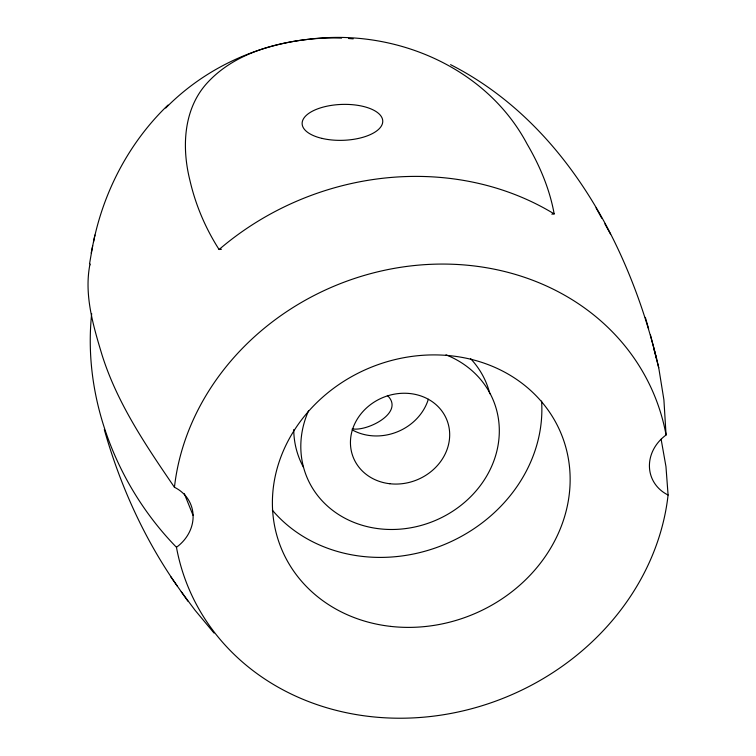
<?xml version="1.0" encoding="UTF-8"?>
<svg xmlns="http://www.w3.org/2000/svg" width="756" height="756" viewBox="0 0 756 756"><rect width="100%" height="100%" fill="white"/><g stroke="black" fill="none" stroke-linecap="round" stroke-linejoin="round"><path stroke-width="1.13" d="M91.684 313.598C82.631 398.762 117.189 486.533 176.46 547.287A252.031 222.736 -22 0 0 428.841 716.688A252.031 222.736 -22 0 0 668.087 495.019L665.96 466.556L661.131 439.274M89.501 264.033L92.676 245.766M93.46 242.147C104.026 190.446 129.824 141.684 168.002 105.075M91.192 253.062L94.906 235.05M89.586 266.225C84.322 296.116 93.442 326.394 102.003 354.829C117.218 403.307 146.059 445.719 174.447 487.27A40.323 35.636 -22 0 1 176.46 547.287M89.737 265.753L90.38 264.099M551.823 214.146L554.167 213.901C550.453 193.215 542.874 173.379 533.103 154.829A1061.254 472.557 -1.9 0 0 527.187 144.188C486.108 66.604 393.914 28.246 308.873 39.255C272.075 43.442 233.33 54.555 207.484 82.64C183.349 108.656 181.648 147.24 189.841 180.06A1061.254 472.557 -1.9 0 0 192.657 191.022C198.516 211.689 207.513 231.44 219.089 249.518L221.432 249.272M352.258 428.822C366.802 431.808 405.377 412.559 387.365 395.435M450.567 64.647C564.987 123.011 630.665 246.806 658.722 367.7L663.9 399.811L666.074 435.002A40.323 35.636 -22 0 0 668.087 495.019M214.061 633.065L195.057 610.243L181.26 591.721M104.3 429.559C120.062 485.229 144.169 538.801 177.433 586.24M170.695 576.658L187.894 601.162M604.894 223.88L610.593 234.256M596.068 207.891L601.729 218.191M184.313 493.677L193.092 515.403M653.609 347.836L658.722 367.7M650.434 334.889L656.624 358.816M645.34 317.397L648.629 328.803M174.447 487.27A252.031 222.736 -22 0 1 413.693 265.602A252.031 222.736 -22 0 1 666.074 435.002M219.089 249.518A271.669 240.096 -22 0 1 554.167 213.901M165.734 108.023A211.708 187.101 -22 0 1 341.599 38.131M348.554 38.499A211.708 187.101 -22 0 1 353.175 38.868M428.331 399.253A50.406 44.547 -22 0 1 352.107 429.814M445.993 354.829A100.813 89.095 -22 0 1 489.283 471.3A100.813 89.095 -22 0 1 359.081 524.295A100.813 89.095 -22 0 1 308.561 410.773M470.591 358.656A100.813 89.095 -22 0 1 489.831 393.734M303.496 467.312A100.813 89.095 -22 0 1 293.744 429.559M541.579 401.058A151.219 133.642 -22 0 1 443.186 545.019A151.219 133.642 -22 0 1 272.302 510.111M389.841 483.736A50.406 44.547 -22 0 0 447.231 420.894A50.406 44.547 -22 0 0 363.116 411.349A50.406 44.547 -22 0 0 389.841 483.736M390.606 626.384A151.219 133.642 -22 0 0 562.766 437.837A151.219 133.642 -22 0 0 310.433 409.213A151.219 133.642 -22 0 0 390.606 626.384M322.065 138.405A40.323 17.955 -1.9 0 0 382.753 121.395A40.323 17.955 -1.9 0 0 322.529 107.276A40.323 17.955 -1.9 0 0 322.065 138.405"/></g></svg>
